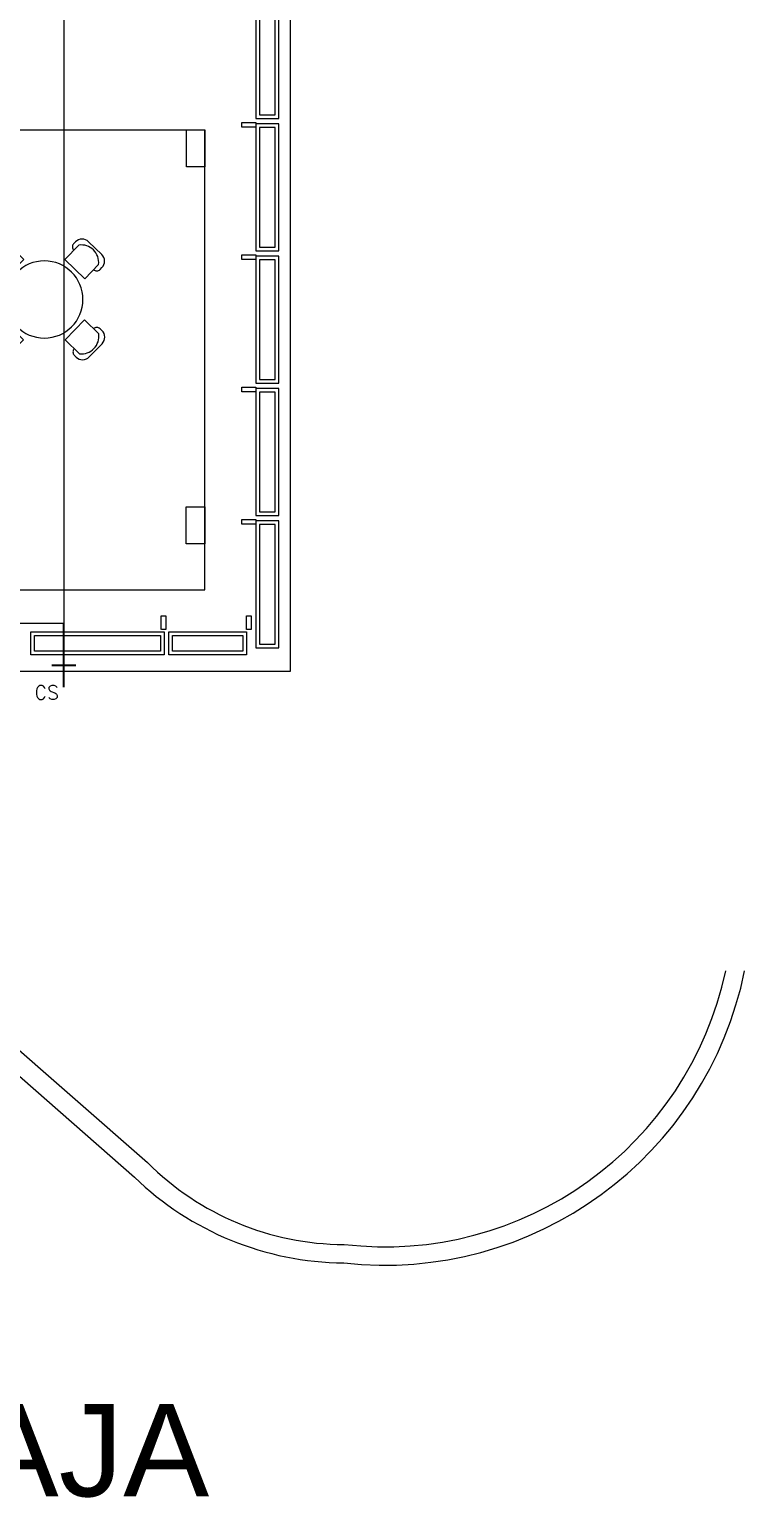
# Model space of a CAD drawing. Header units: millimetres. Extents: x 917 to 1168, y -421 to -23.
# Drawn here: x 1091.81 to 1099.56, y -370.28 to -354.38 of the extents above; entities that cross this region are included whole.
import ezdxf
from ezdxf.enums import TextEntityAlignment as Align

# ---------------------------------------------------------------- set-up
doc = ezdxf.new("R2010")
doc.units = ezdxf.units.MM
doc.header["$LTSCALE"] = 0.1
doc.linetypes.add('ACAD_ISO02W100', pattern=[15, 12, -3])
doc.linetypes.add('CONTINUA', pattern=[0])
doc.layers.get('0').update_dxf_attribs({"lineweight": 5})
for name, color, linetype, lineweight in [('00-Agua Fria', 5, 'ACAD_ISO02W100', 20), ('A-GLAZ-CWMG', 7, 'Continuous', 5), ('Agua Fria Directa - Texto', 7, 'Continuous', 18), ('CORDON H NUEVO', 251, 'Continuous', 5), ('MUEBLES', 250, 'Continuous', 5)]:
    doc.layers.add(name, color=color, linetype=linetype, lineweight=lineweight)
doc.styles.add('Romans', font='romans.shx')
doc.styles.get("Standard").update_dxf_attribs({"font": 'arial.ttf'})

# ---------------------------------------------------------------- blocks, each defined once
blk = doc.blocks.new('mesad')
at = {"layer": 'MUEBLES'}
for points in [[(-0.324, 0.533), (-0.324, 0.533, 0.414214), (-0.324, 0.604), (-0.345, 0.624, 0.414214), (-0.487, 0.622), (-0.626, 0.479, 0.414214), (-0.624, 0.337), (-0.603, 0.317, 0.414214), (-0.533, 0.318), (-0.533, 0.318)], [(0.324, 0.533), (0.324, 0.533, -0.414214), (0.324, 0.604), (0.345, 0.624, -0.414214), (0.487, 0.622), (0.626, 0.479, -0.414214), (0.624, 0.337), (0.603, 0.317, -0.414214), (0.533, 0.318), (0.533, 0.318)], [(-0.533, -0.324), (-0.533, -0.324, 0.414214), (-0.604, -0.324), (-0.624, -0.345, 0.414214), (-0.622, -0.487), (-0.479, -0.626, 0.414214), (-0.337, -0.624), (-0.317, -0.603, 0.414214), (-0.318, -0.533), (-0.318, -0.533)], [(0.533, -0.324), (0.533, -0.324, -0.414214), (0.604, -0.324), (0.624, -0.345, -0.414214), (0.622, -0.487), (0.479, -0.626, -0.414214), (0.337, -0.624), (0.317, -0.603, -0.414214), (0.318, -0.533), (0.318, -0.533)]]:
    blk.add_lwpolyline(points, format="xyb", dxfattribs=at)
for points in [[(-0.589, 0.373), (-0.434, 0.222), (-0.225, 0.437), (-0.38, 0.588, 0.490132)], [(0.589, 0.373), (0.434, 0.222), (0.225, 0.437), (0.38, 0.588, -0.490132)], [(-0.373, -0.589), (-0.222, -0.434), (-0.437, -0.225), (-0.588, -0.38, 0.490132)], [(0.373, -0.589), (0.222, -0.434), (0.437, -0.225), (0.588, -0.38, -0.490132)]]:
    blk.add_lwpolyline(points, format="xyb", close=True, dxfattribs=at)
at = {"layer": 'MUEBLES', "ltscale": 1e-05}
blk.add_circle((0, 0), 0.418, dxfattribs=at)
blk = doc.blocks.new('Montante rectangular - 50 x 150mm-V31-02 Torre PB')
at = {"layer": 'A-GLAZ-CWMG', "color": 8}
for p, q in [((-0.025, 0.075), (-0.018, 0.075)), ((-0.025, -0.046), (-0.025, 0.075)), ((-0.017, 0.075), (-0.004, 0.075)), ((-0.003, 0.075), (0.009, 0.075)), ((0.01, 0.075), (0.022, 0.075)), ((0.025, 0.075), (0.025, -0.06)), ((-0.025, -0.075), (-0.025, -0.046)), ((0.025, -0.075), (-0.025, -0.075)), ((0.025, -0.06), (0.025, -0.075))]:
    blk.add_line(p, q, dxfattribs=at)
blk = doc.blocks.new('Montante rectangular - 50 x 150mm-1818797-02 Torre PB')
at = {"layer": 'A-GLAZ-CWMG', "color": 8}
for p, q in [((0, 0.075), (-0.05, 0.075)), ((-0.05, 0.075), (-0.05, 0.049)), ((-0.05, 0.049), (-0.05, -0.075)), ((0, 0.03), (0, 0.075)), ((0, -0.032), (0, 0.03)), ((-0.05, -0.075), (0, -0.075)), ((0, -0.045), (0, -0.033)), ((0, -0.057), (0, -0.046)), ((0, -0.07), (0, -0.058)), ((0, -0.075), (0, -0.071))]:
    blk.add_line(p, q, dxfattribs=at)
blk = doc.blocks.new('Montante rectangular - 50 x 150mm-V34-02 Torre PB')
at = {"layer": 'A-GLAZ-CWMG', "color": 8}
for p, q in [((-0.025, 0.075), (0.025, 0.075)), ((-0.025, 0.01), (-0.025, 0.075)), ((-0.025, -0.07), (-0.025, 0.01)), ((0.025, 0.075), (0.025, 0.019)), ((0.025, 0.019), (0.025, -0.056)), ((-0.025, -0.075), (-0.025, -0.07)), ((0.025, -0.075), (-0.025, -0.075)), ((0.025, -0.056), (0.025, -0.075))]:
    blk.add_line(p, q, dxfattribs=at)
blk = doc.blocks.new('T1-PB-2020')
at = {"color": 8}
for p, q in [((4127.451, 1251.565), (4127.451, 1267.486)), ((4123.611, 1257.429), (4126.325, 1257.429)), ((4126.524, 1252.447), (4126.525, 1257.429)), ((4119.555, 1252.447), (4126.524, 1252.447)), ((4115.6, 1251.565), (4127.451, 1251.565))]:
    blk.add_line(p, q, dxfattribs=at)
for points in [[(4127.076, 1257.553), (4127.326, 1257.553), (4127.326, 1258.928), (4127.076, 1258.928)], [(4127.116, 1257.593), (4127.286, 1257.593), (4127.286, 1258.888), (4127.116, 1258.888)], [(4127.076, 1256.119), (4127.326, 1256.119), (4127.326, 1257.494), (4127.076, 1257.494)], [(4127.116, 1256.159), (4127.286, 1256.159), (4127.286, 1257.454), (4127.116, 1257.454)], [(4127.076, 1254.686), (4127.326, 1254.686), (4127.326, 1256.061), (4127.076, 1256.061)], [(4127.116, 1254.726), (4127.286, 1254.726), (4127.286, 1256.021), (4127.116, 1256.021)], [(4127.076, 1253.252), (4127.326, 1253.252), (4127.326, 1254.627), (4127.076, 1254.627)], [(4127.116, 1253.292), (4127.286, 1253.292), (4127.286, 1254.587), (4127.116, 1254.587)], [(4127.076, 1251.818), (4127.326, 1251.818), (4127.326, 1253.194), (4127.076, 1253.194)], [(4127.116, 1251.858), (4127.286, 1251.858), (4127.286, 1253.154), (4127.116, 1253.154)], [(4124.639, 1251.99), (4126.086, 1251.99), (4126.086, 1251.74), (4124.639, 1251.74)], [(4126.136, 1251.99), (4126.976, 1251.99), (4126.976, 1251.74), (4126.136, 1251.74)], [(4124.679, 1251.95), (4126.046, 1251.95), (4126.046, 1251.78), (4124.679, 1251.78)], [(4126.176, 1251.95), (4126.936, 1251.95), (4126.936, 1251.78), (4126.176, 1251.78)]]:
    blk.add_lwpolyline(points, close=True, dxfattribs=at)
for points in [[(4126.325, 1257.029), (4126.325, 1257.429), (4126.524, 1257.429), (4126.524, 1257.029), (4126.325, 1257.029)], [(4126.324, 1252.946), (4126.324, 1253.346), (4126.524, 1253.346), (4126.524, 1252.946), (4126.324, 1252.946)]]:
    blk.add_lwpolyline(points, dxfattribs=at)
at = {"color": 8, "extrusion": (0, 0, -1), "xscale": -1}
for name, p, rotation in [('Montante rectangular - 50 x 150mm-V34-02 Torre PB', (-4127.001, 1257.485), 270), ('Montante rectangular - 50 x 150mm-V34-02 Torre PB', (-4127.001, 1256.051), 270), ('Montante rectangular - 50 x 150mm-V34-02 Torre PB', (-4127.001, 1254.618), 270), ('Montante rectangular - 50 x 150mm-V34-02 Torre PB', (-4127.001, 1253.184), 270), ('Montante rectangular - 50 x 150mm-V31-02 Torre PB', (-4126.077, 1252.09), 180)]:
    blk.add_blockref(name, p, dxfattribs=dict(at, rotation=rotation))
at = {"color": 8, "lineweight": 5, "xscale": -1, "rotation": 180}
blk.add_blockref('mesad', (4124.787, 1255.592), dxfattribs=at)
at = {"color": 8, "xscale": -1, "rotation": 180}
blk.add_blockref('Montante rectangular - 50 x 150mm-1818797-02 Torre PB', (4127.026, 1252.09), dxfattribs=at)

msp = doc.modelspace()

# ---------------------------------------------------------------- linework, layer by layer
at = {"layer": '00-Agua Fria', "color": 5, "linetype": 'CONTINUA', "lineweight": 25}
msp.add_line((1092.188, -361.503), (1092.188, -360.814), dxfattribs=at)
at = {"layer": '00-Agua Fria', "color": 5, "lineweight": 25}
msp.add_line((1092.057, -361.265), (1092.319, -361.265), dxfattribs=at)
at = {"layer": '00-Agua Fria', "linetype": 'CONTINUA'}
for points in [[(1092.188, -345.187), (1092.188, -360.814)], [(1092.188, -360.814), (1066.824, -360.814)]]:
    msp.add_lwpolyline(points, dxfattribs=at)
at = {"layer": 'CORDON H NUEVO', "lineweight": 5}
for p, q in [((1088.807, -362.901), (1093.093, -366.653)), ((1088.666, -363.043), (1092.952, -366.813))]:
    msp.add_line(p, q, dxfattribs=at)
for centre, radius, start, end in [((1095.661, -363.788), 3.978, 263.6362, 348.5787), ((1095.662, -363.791), 3.776, 263.3092, 348.005), ((1095.234, -364.517), 3.025, 224.9378, 269.767), ((1095.251, -364.432), 3.31, 226.0011, 269.4558)]:
    msp.add_arc(centre, radius, start, end, dxfattribs=at)

# ---------------------------------------------------------------- block references
at = {"color": 2}
msp.add_blockref('T1-PB-2020', (-3032.81, -1612.895), dxfattribs=at)

# ---------------------------------------------------------------- texts
at = {"color": 8, "insert": (1084.447, -369.271), "char_height": 1, "attachment_point": 1}
msp.add_mtext_dynamic_manual_height_columns('PLANTA BAJA', width=25.75024, gutter_width=12.5, heights=[0], dxfattribs=at)
at = {"layer": 'Agua Fria Directa - Texto', "style": 'Romans'}
msp.add_text('CS', height=0.15, rotation=360, dxfattribs=at).set_placement((1091.871, -361.487), align=Align.TOP_LEFT)

doc.saveas('drawing.dxf')
